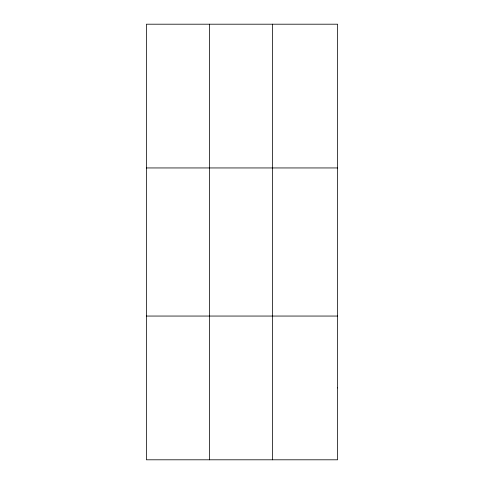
<?xml version="1.0" encoding="UTF-8"?>
<svg xmlns="http://www.w3.org/2000/svg" width="484" height="484" viewBox="0 0 484 484"><rect width="100%" height="100%" fill="white"/><g stroke="black" fill="none" stroke-linecap="round" stroke-linejoin="round"><path stroke-width="0.73" d="M209.499 24.2L209.499 459.8M272.589 24.2L272.589 459.8M146.41 167.948L337.59 167.948M146.41 316.052L337.59 316.052M337.59 387.926L337.59 459.8L146.41 459.8L146.41 24.2L337.59 24.2L337.59 387.926"/></g></svg>
